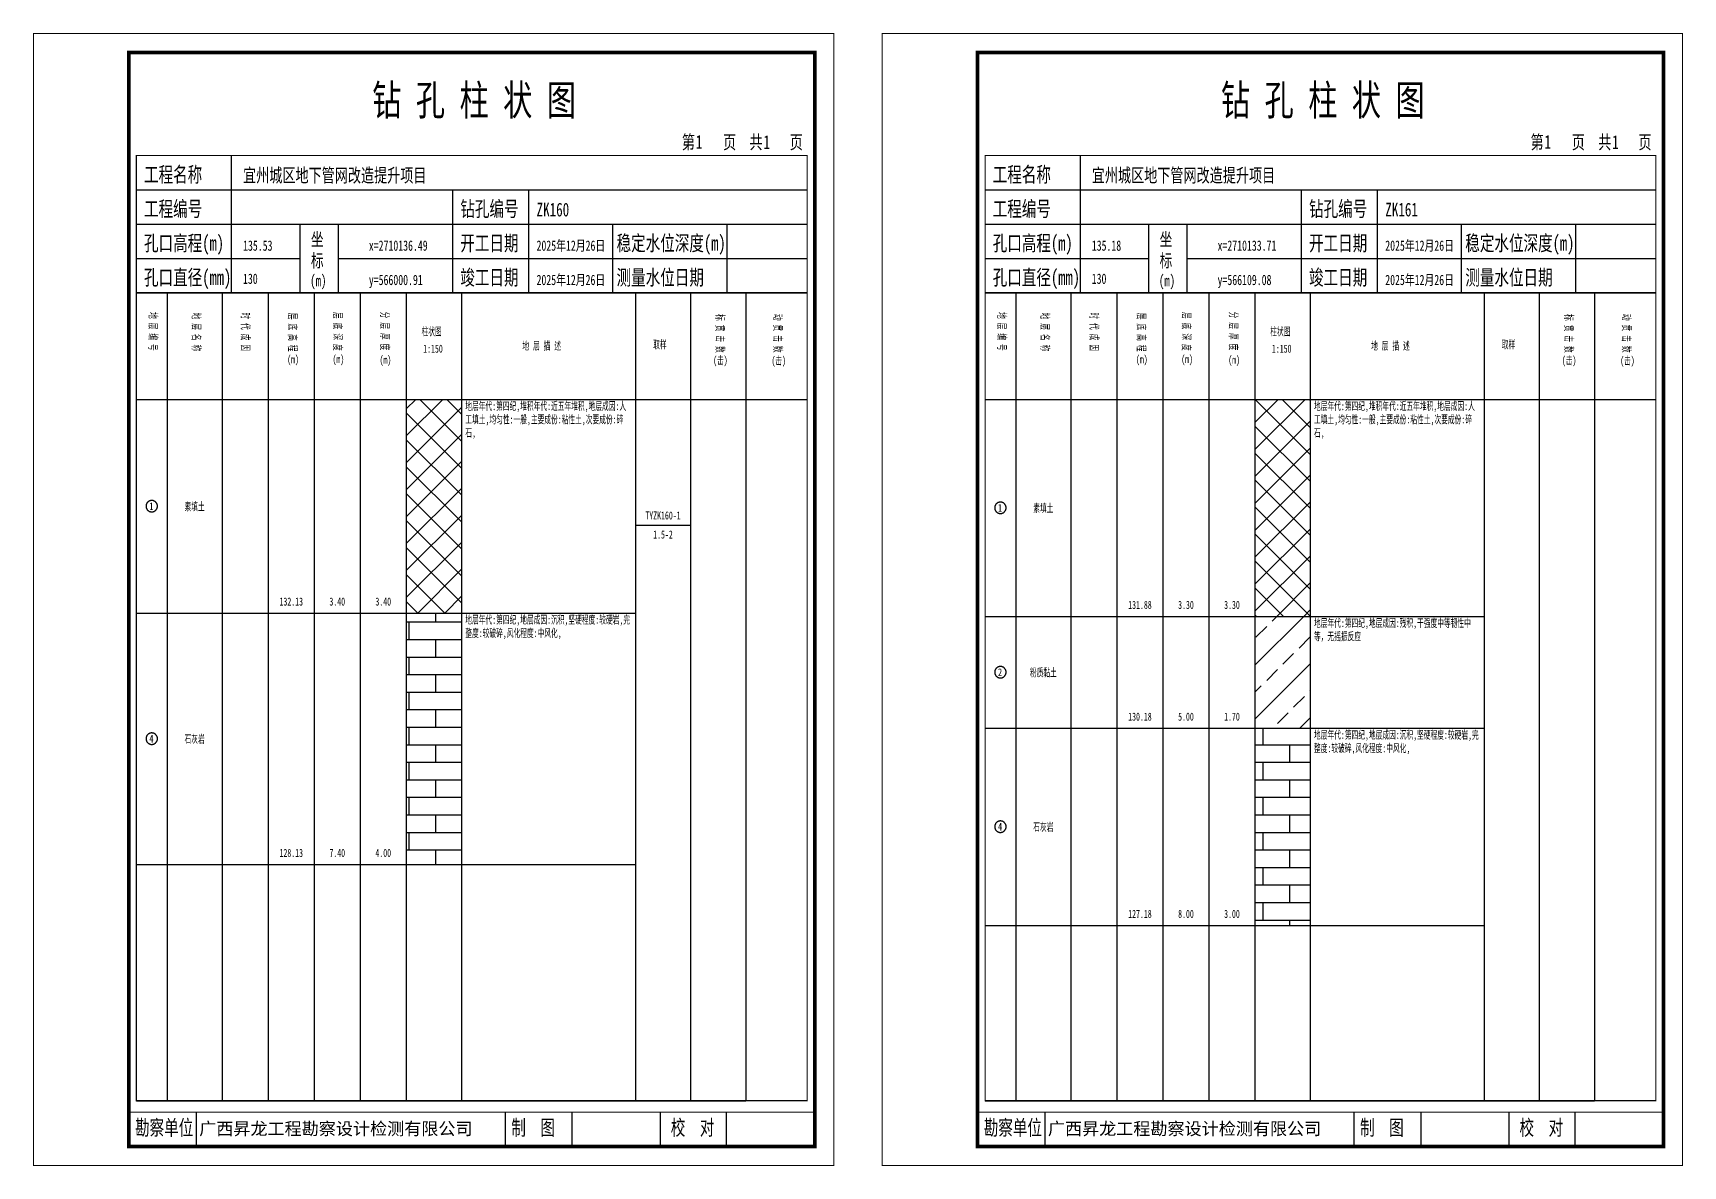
# Model space of a CAD drawing. Header units: millimetres. Extents: x 0 to 2711117, y 0 to 567555.
# Drawn here: x 38079.3 to 38512.2, y -0.1 to 297.1 of the extents above; entities that cross this region are included whole.
import ezdxf
from ezdxf.enums import TextEntityAlignment as Align

# ---------------------------------------------------------------- set-up
doc = ezdxf.new("R2010")
doc.units = ezdxf.units.MM
doc.layers.add('GICAD_POU_TEXTS', color=7, linetype='Continuous')
doc.layers.add('勘察点图例', color=7, linetype='Continuous')
doc.styles.add('HEAD_FONT', font='simfang.ttf', dxfattribs={"width": 0.6})
doc.styles.add('HEAD_FONT2', font='simfang.ttf', dxfattribs={"width": 0.6})
doc.styles.add('HT', font='simhei.ttf')
doc.styles.add('LZ_FONT', font='simfang.ttf', dxfattribs={"width": 0.7, "height": 8})
doc.styles.add('成果图图块', font='simfang.ttf', dxfattribs={"height": 2.5})
doc.styles.add('成果图表体', font='simfang.ttf', dxfattribs={"width": 0.6, "height": 2.1})
pattern_1 = [(45, (0, 0), (-3.5355339, 3.5355339), []), (135, (0, 0), (-3.5355339, -3.5355339), [])]
pattern_2 = [(0, (0, 0), (0, 4.6), []), (90, (0, 0), (-7, 4.6), [4.6, -4.6])]

# ---------------------------------------------------------------- blocks, each defined once
blk = doc.blocks.new('ZK160')
for p, q in [((52, 229), (52, 265)), ((27, 256), (203, 256)), ((110, 229), (110, 256)), ((130, 229), (130, 256)), ((27, 247), (203, 247)), ((70, 229), (70, 247)), ((80, 229), (80, 247)), ((152, 229), (152, 247)), ((182, 229), (182, 247)), ((27, 238), (70, 238)), ((80, 238), (203, 238)), ((27, 229), (35.05, 229)), ((35.05, 229), (35.05, 17)), ((35.05, 229), (49.53, 229)), ((49.53, 229), (49.53, 17)), ((49.53, 229), (61.6, 229)), ((61.6, 229), (61.6, 17)), ((61.6, 229), (73.68, 229)), ((73.68, 229), (73.68, 17)), ((73.68, 229), (85.75, 229)), ((85.75, 229), (85.75, 17)), ((85.75, 229), (97.82, 229)), ((97.82, 229), (97.82, 17)), ((97.82, 229), (112.3, 229)), ((112.3, 229), (112.3, 17)), ((112.3, 229), (157.93, 229)), ((157.93, 229), (157.93, 17)), ((157.93, 229), (172.42, 229)), ((172.42, 229), (172.42, 17)), ((172.42, 229), (186.9, 229)), ((186.9, 229), (186.9, 17)), ((186.9, 229), (203, 229)), ((27, 201), (203, 201)), ((27, 17), (35.05, 17)), ((35.05, 17), (49.53, 17)), ((42.74, 4.95), (42.74, 13.95)), ((42.74, 4.95), (42.74, 13.95)), ((49.53, 17), (61.6, 17)), ((61.6, 17), (73.68, 17)), ((73.68, 17), (85.75, 17)), ((85.75, 17), (97.82, 17)), ((97.82, 17), (112.3, 17)), ((112.3, 17), (157.93, 17)), ((123.83, 4.95), (123.83, 13.95)), ((141.38, 4.95), (141.38, 13.95)), ((157.93, 17), (172.42, 17)), ((164.48, 4.95), (164.48, 13.95)), ((172.42, 17), (186.9, 17)), ((181.84, 4.95), (181.84, 13.95)), ((181.84, 4.95), (181.84, 13.95))]:
    blk.add_line(p, q)
for points, const_width in [([(0, 0), (210, 0), (210, 297), (0, 297)], 0.25), ([(25, 5), (205, 5), (205, 292), (25, 292)], 1), ([(27, 265), (203, 265), (203, 17), (27, 17)], 0.3)]:
    blk.add_lwpolyline(points, close=True, dxfattribs=dict(const_width=const_width))
at = {"const_width": 0.3}
for points in [[(27, 229), (203, 229)], [(25, 14), (205, 14)]]:
    blk.add_lwpolyline(points, dxfattribs=at)
at = {"style": 'LZ_FONT', "width": 0.7}
for s, height, p in [('钻 孔 柱 状 图', 8, (88.9, 275.54)), ('第', 3.6, (170.12, 266.7)), ('1', 3.6, (173.78, 266.75)), ('页', 3.6, (180.96, 266.7)), ('共', 3.6, (187.88, 266.7)), ('1', 3.6, (191.54, 266.7)), ('页', 3.6, (198.44, 266.7)), ('工程名称', 4, (29, 258)), ('宜州城区地下管网改造提升项目', 3.6, (55, 258)), ('工程编号', 4, (29, 249)), ('钻孔编号', 4, (112, 249)), ('ZK160', 3.6, (132, 249)), ('孔口高程(m)', 4, (29, 240)), ('135.53', 2.7, (55, 240)), ('坐', 3.5, (72.79, 241.24)), ('x=2710136.49', 2.7, (88, 240)), ('开工日期', 4, (112, 240)), ('2025年12月26日', 2.7, (132, 240)), ('稳定水位深度(m)', 4, (153, 240)), ('标', 3.5, (72.79, 235.7)), ('孔口直径(mm)', 4, (29, 231)), ('130', 2.7, (54.98, 231.31)), ('(m) ', 3, (72.59, 230.65)), ('竣工日期', 4, (112, 231)), ('2025年12月26日', 2.7, (132, 231)), ('测量水位日期', 4, (153, 231)), ('y=566000.91', 2.7, (88, 231)), ('勘察单位', 4, (26.65, 7.95)), ('制  图', 4, (125.4, 7.95)), ('校  对', 4, (167.22, 7.95))]:
    blk.add_text(s, height=height, dxfattribs=at).set_placement(p)
at = {"style": 'HT'}
blk.add_text('广西昇龙工程勘察设计检测有限公司', height=3.2865, dxfattribs=at).set_placement((43.48, 8.02))
at = {"char_height": 2.1, "width": 22.806, "attachment_point": 1, "rotation": 270, "style": 'HEAD_FONT'}
for s, insert in [('地 层 编 号', (32.46, 223.92)), ('地 层 名 称', (43.79, 223.76)), ('时 代 成 因', (56.67, 223.83)), ('层 底 高 程', (69.07, 223.71)), ('层 底 深 度', (80.9, 223.91)), ('分 层 厚 度', (93.26, 224.01)), ('标 贯 击 数', (181.21, 223.37)), ('动 贯 击 数', (196.38, 223.43))]:
    blk.add_mtext(s, dxfattribs=dict(at, insert=insert))
at = {"char_height": 2.1, "attachment_point": 1}
for s, insert, width, style in [('柱状图', (101.82, 219.87), 7.855, 'HEAD_FONT2'), ('取样', (162.58, 216.44), 7.855, 'HEAD_FONT2'), ('(m)', (66.58, 212.56), 4.7944, 'HEAD_FONT'), ('(m)', (78.47, 212.61), 4.7944, 'HEAD_FONT'), ('(m)', (90.81, 212.43), 4.7944, 'HEAD_FONT'), ('1:150', (102.26, 215.36), 6.9223, 'HEAD_FONT2'), ('地 层 描 述', (128.29, 216.11), 22.0781, 'HEAD_FONT2'), ('(击)', (178.33, 212.31), 7.855, 'HEAD_FONT2'), ('(击)', (193.64, 212.22), 7.855, 'HEAD_FONT2')]:
    blk.add_mtext(s, dxfattribs=dict(at, insert=insert, width=width, style=style))
blk = doc.blocks.new('ZK160_0')
at = {"color": 7}
blk.add_polyline3d([(-1.5, 0.02, 0), (-1.5, -0.06, 0), (-1.49, -0.13, 0), (-1.48, -0.2, 0), (-1.47, -0.28, 0), (-1.46, -0.35, 0), (-1.44, -0.42, 0), (-1.41, -0.49, 0), (-1.39, -0.56, 0), (-1.36, -0.63, 0), (-1.32, -0.69, 0), (-1.29, -0.76, 0), (-1.25, -0.82, 0), (-1.2, -0.88, 0), (-1.16, -0.94, 0), (-1.11, -0.99, 0), (-1.06, -1.04, 0), (-1.01, -1.1, 0), (-0.95, -1.14, 0), (-0.89, -1.19, 0), (-0.83, -1.23, 0), (-0.77, -1.27, 0), (-0.71, -1.31, 0), (-0.64, -1.34, 0), (-0.57, -1.37, 0), (-0.51, -1.4, 0), (-0.44, -1.42, 0), (-0.36, -1.44, 0), (-0.29, -1.46, 0), (-0.22, -1.47, 0), (-0.15, -1.48, 0), (-0.07, -1.48, 0), (0, -1.48, 0), (0.07, -1.48, 0), (0.15, -1.48, 0), (0.22, -1.47, 0), (0.29, -1.46, 0), (0.36, -1.44, 0), (0.44, -1.42, 0), (0.51, -1.4, 0), (0.57, -1.37, 0), (0.64, -1.34, 0), (0.71, -1.31, 0), (0.77, -1.27, 0), (0.83, -1.23, 0), (0.89, -1.19, 0), (0.95, -1.14, 0), (1.01, -1.1, 0), (1.06, -1.04, 0), (1.11, -0.99, 0), (1.16, -0.94, 0), (1.2, -0.88, 0), (1.25, -0.82, 0), (1.29, -0.76, 0), (1.32, -0.69, 0), (1.36, -0.63, 0), (1.39, -0.56, 0), (1.41, -0.49, 0), (1.44, -0.42, 0), (1.46, -0.35, 0), (1.47, -0.28, 0), (1.48, -0.2, 0), (1.49, -0.13, 0), (1.5, -0.06, 0), (1.5, 0.02, 0), (1.5, 0.09, 0), (1.49, 0.16, 0), (1.48, 0.24, 0), (1.47, 0.31, 0), (1.46, 0.38, 0), (1.44, 0.45, 0), (1.41, 0.52, 0), (1.39, 0.59, 0), (1.36, 0.66, 0), (1.32, 0.72, 0), (1.29, 0.79, 0), (1.25, 0.85, 0), (1.2, 0.91, 0), (1.16, 0.97, 0), (1.11, 1.02, 0), (1.06, 1.08, 0), (1.01, 1.13, 0), (0.95, 1.18, 0), (0.89, 1.22, 0), (0.83, 1.26, 0), (0.77, 1.3, 0), (0.71, 1.34, 0), (0.64, 1.37, 0), (0.57, 1.4, 0), (0.51, 1.43, 0), (0.44, 1.45, 0), (0.36, 1.47, 0), (0.29, 1.49, 0), (0.22, 1.5, 0), (0.15, 1.51, 0), (0.07, 1.51, 0), (0, 1.52, 0), (-0.07, 1.51, 0), (-0.15, 1.51, 0), (-0.22, 1.5, 0), (-0.29, 1.49, 0), (-0.36, 1.47, 0), (-0.44, 1.45, 0), (-0.51, 1.43, 0), (-0.57, 1.4, 0), (-0.64, 1.37, 0), (-0.71, 1.34, 0), (-0.77, 1.3, 0), (-0.83, 1.26, 0), (-0.89, 1.22, 0), (-0.95, 1.18, 0), (-1.01, 1.13, 0), (-1.06, 1.08, 0), (-1.11, 1.02, 0), (-1.16, 0.97, 0), (-1.2, 0.91, 0), (-1.25, 0.85, 0), (-1.29, 0.79, 0), (-1.32, 0.72, 0), (-1.36, 0.66, 0), (-1.39, 0.59, 0), (-1.41, 0.52, 0), (-1.44, 0.45, 0), (-1.46, 0.38, 0), (-1.47, 0.31, 0), (-1.48, 0.24, 0), (-1.49, 0.16, 0), (-1.5, 0.09, 0), (-1.5, 0.02, 0)], dxfattribs=at)
at = {"layer": 'GICAD_POU_TEXTS', "color": 7, "style": '成果图图块', "width": 0.7}
blk.add_text('1', height=2, dxfattribs=at).set_placement((-0.09, -0.99), align=Align.CENTER)
blk = doc.blocks.new('ZK160_1')
at = {"color": 7}
blk.add_polyline3d([(-1.5, 0.02, 0), (-1.5, -0.06, 0), (-1.49, -0.13, 0), (-1.48, -0.2, 0), (-1.47, -0.28, 0), (-1.46, -0.35, 0), (-1.44, -0.42, 0), (-1.41, -0.49, 0), (-1.39, -0.56, 0), (-1.36, -0.63, 0), (-1.32, -0.69, 0), (-1.29, -0.76, 0), (-1.25, -0.82, 0), (-1.2, -0.88, 0), (-1.16, -0.94, 0), (-1.11, -0.99, 0), (-1.06, -1.04, 0), (-1.01, -1.1, 0), (-0.95, -1.14, 0), (-0.89, -1.19, 0), (-0.83, -1.23, 0), (-0.77, -1.27, 0), (-0.71, -1.31, 0), (-0.64, -1.34, 0), (-0.57, -1.37, 0), (-0.51, -1.4, 0), (-0.44, -1.42, 0), (-0.36, -1.44, 0), (-0.29, -1.46, 0), (-0.22, -1.47, 0), (-0.15, -1.48, 0), (-0.07, -1.48, 0), (0, -1.48, 0), (0.07, -1.48, 0), (0.15, -1.48, 0), (0.22, -1.47, 0), (0.29, -1.46, 0), (0.36, -1.44, 0), (0.44, -1.42, 0), (0.51, -1.4, 0), (0.57, -1.37, 0), (0.64, -1.34, 0), (0.71, -1.31, 0), (0.77, -1.27, 0), (0.83, -1.23, 0), (0.89, -1.19, 0), (0.95, -1.14, 0), (1.01, -1.1, 0), (1.06, -1.04, 0), (1.11, -0.99, 0), (1.16, -0.94, 0), (1.2, -0.88, 0), (1.25, -0.82, 0), (1.29, -0.76, 0), (1.32, -0.69, 0), (1.36, -0.63, 0), (1.39, -0.56, 0), (1.41, -0.49, 0), (1.44, -0.42, 0), (1.46, -0.35, 0), (1.47, -0.28, 0), (1.48, -0.2, 0), (1.49, -0.13, 0), (1.5, -0.06, 0), (1.5, 0.02, 0), (1.5, 0.09, 0), (1.49, 0.16, 0), (1.48, 0.24, 0), (1.47, 0.31, 0), (1.46, 0.38, 0), (1.44, 0.45, 0), (1.41, 0.52, 0), (1.39, 0.59, 0), (1.36, 0.66, 0), (1.32, 0.72, 0), (1.29, 0.79, 0), (1.25, 0.85, 0), (1.2, 0.91, 0), (1.16, 0.97, 0), (1.11, 1.02, 0), (1.06, 1.08, 0), (1.01, 1.13, 0), (0.95, 1.18, 0), (0.89, 1.22, 0), (0.83, 1.26, 0), (0.77, 1.3, 0), (0.71, 1.34, 0), (0.64, 1.37, 0), (0.57, 1.4, 0), (0.51, 1.43, 0), (0.44, 1.45, 0), (0.36, 1.47, 0), (0.29, 1.49, 0), (0.22, 1.5, 0), (0.15, 1.51, 0), (0.07, 1.51, 0), (0, 1.52, 0), (-0.07, 1.51, 0), (-0.15, 1.51, 0), (-0.22, 1.5, 0), (-0.29, 1.49, 0), (-0.36, 1.47, 0), (-0.44, 1.45, 0), (-0.51, 1.43, 0), (-0.57, 1.4, 0), (-0.64, 1.37, 0), (-0.71, 1.34, 0), (-0.77, 1.3, 0), (-0.83, 1.26, 0), (-0.89, 1.22, 0), (-0.95, 1.18, 0), (-1.01, 1.13, 0), (-1.06, 1.08, 0), (-1.11, 1.02, 0), (-1.16, 0.97, 0), (-1.2, 0.91, 0), (-1.25, 0.85, 0), (-1.29, 0.79, 0), (-1.32, 0.72, 0), (-1.36, 0.66, 0), (-1.39, 0.59, 0), (-1.41, 0.52, 0), (-1.44, 0.45, 0), (-1.46, 0.38, 0), (-1.47, 0.31, 0), (-1.48, 0.24, 0), (-1.49, 0.16, 0), (-1.5, 0.09, 0), (-1.5, 0.02, 0)], dxfattribs=at)
at = {"layer": 'GICAD_POU_TEXTS', "color": 7, "style": '成果图图块', "width": 0.7}
blk.add_text('4', height=2, dxfattribs=at).set_placement((-0.09, -0.99), align=Align.CENTER)
blk = doc.blocks.new('ZK161')
for p, q in [((52, 229), (52, 265)), ((27, 256), (203, 256)), ((110, 229), (110, 256)), ((130, 229), (130, 256)), ((27, 247), (203, 247)), ((70, 229), (70, 247)), ((80, 229), (80, 247)), ((152, 229), (152, 247)), ((182, 229), (182, 247)), ((27, 238), (70, 238)), ((80, 238), (203, 238)), ((27, 229), (35.05, 229)), ((35.05, 229), (35.05, 17)), ((35.05, 229), (49.53, 229)), ((49.53, 229), (49.53, 17)), ((49.53, 229), (61.6, 229)), ((61.6, 229), (61.6, 17)), ((61.6, 229), (73.68, 229)), ((73.68, 229), (73.68, 17)), ((73.68, 229), (85.75, 229)), ((85.75, 229), (85.75, 17)), ((85.75, 229), (97.82, 229)), ((97.82, 229), (97.82, 17)), ((97.82, 229), (112.3, 229)), ((112.3, 229), (112.3, 17)), ((112.3, 229), (157.93, 229)), ((157.93, 229), (157.93, 17)), ((157.93, 229), (172.42, 229)), ((172.42, 229), (172.42, 17)), ((172.42, 229), (186.9, 229)), ((186.9, 229), (186.9, 17)), ((186.9, 229), (203, 229)), ((27, 201), (203, 201)), ((27, 17), (35.05, 17)), ((35.05, 17), (49.53, 17)), ((42.74, 4.95), (42.74, 13.95)), ((42.74, 4.95), (42.74, 13.95)), ((49.53, 17), (61.6, 17)), ((61.6, 17), (73.68, 17)), ((73.68, 17), (85.75, 17)), ((85.75, 17), (97.82, 17)), ((97.82, 17), (112.3, 17)), ((112.3, 17), (157.93, 17)), ((123.83, 4.95), (123.83, 13.95)), ((141.38, 4.95), (141.38, 13.95)), ((157.93, 17), (172.42, 17)), ((164.48, 4.95), (164.48, 13.95)), ((172.42, 17), (186.9, 17)), ((181.84, 4.95), (181.84, 13.95)), ((181.84, 4.95), (181.84, 13.95))]:
    blk.add_line(p, q)
for points, const_width in [([(0, 0), (210, 0), (210, 297), (0, 297)], 0.25), ([(25, 5), (205, 5), (205, 292), (25, 292)], 1), ([(27, 265), (203, 265), (203, 17), (27, 17)], 0.3)]:
    blk.add_lwpolyline(points, close=True, dxfattribs=dict(const_width=const_width))
at = {"const_width": 0.3}
for points in [[(27, 229), (203, 229)], [(25, 14), (205, 14)]]:
    blk.add_lwpolyline(points, dxfattribs=at)
at = {"style": 'LZ_FONT', "width": 0.7}
for s, height, p in [('钻 孔 柱 状 图', 8, (88.9, 275.54)), ('第', 3.6, (170.12, 266.7)), ('1', 3.6, (173.78, 266.75)), ('页', 3.6, (180.96, 266.7)), ('共', 3.6, (187.88, 266.7)), ('1', 3.6, (191.54, 266.7)), ('页', 3.6, (198.44, 266.7)), ('工程名称', 4, (29, 258)), ('宜州城区地下管网改造提升项目', 3.6, (55, 258)), ('工程编号', 4, (29, 249)), ('钻孔编号', 4, (112, 249)), ('ZK161', 3.6, (132, 249)), ('孔口高程(m)', 4, (29, 240)), ('135.18', 2.7, (55, 240)), ('坐', 3.5, (72.79, 241.24)), ('x=2710133.71', 2.7, (88, 240)), ('开工日期', 4, (112, 240)), ('2025年12月26日', 2.7, (132, 240)), ('稳定水位深度(m)', 4, (153, 240)), ('标', 3.5, (72.79, 235.7)), ('孔口直径(mm)', 4, (29, 231)), ('130', 2.7, (54.98, 231.31)), ('(m) ', 3, (72.59, 230.65)), ('竣工日期', 4, (112, 231)), ('2025年12月26日', 2.7, (132, 231)), ('测量水位日期', 4, (153, 231)), ('y=566109.08', 2.7, (88, 231)), ('勘察单位', 4, (26.65, 7.95)), ('制  图', 4, (125.4, 7.95)), ('校  对', 4, (167.22, 7.95))]:
    blk.add_text(s, height=height, dxfattribs=at).set_placement(p)
at = {"style": 'HT'}
blk.add_text('广西昇龙工程勘察设计检测有限公司', height=3.2865, dxfattribs=at).set_placement((43.48, 8.02))
at = {"char_height": 2.1, "width": 22.806, "attachment_point": 1, "rotation": 270, "style": 'HEAD_FONT'}
for s, insert in [('地 层 编 号', (32.46, 223.92)), ('地 层 名 称', (43.79, 223.76)), ('时 代 成 因', (56.67, 223.83)), ('层 底 高 程', (69.07, 223.71)), ('层 底 深 度', (80.9, 223.91)), ('分 层 厚 度', (93.26, 224.01)), ('标 贯 击 数', (181.21, 223.37)), ('动 贯 击 数', (196.38, 223.43))]:
    blk.add_mtext(s, dxfattribs=dict(at, insert=insert))
at = {"char_height": 2.1, "attachment_point": 1}
for s, insert, width, style in [('柱状图', (101.82, 219.87), 7.855, 'HEAD_FONT2'), ('取样', (162.58, 216.44), 7.855, 'HEAD_FONT2'), ('(m)', (66.58, 212.56), 4.7944, 'HEAD_FONT'), ('(m)', (78.47, 212.61), 4.7944, 'HEAD_FONT'), ('(m)', (90.81, 212.43), 4.7944, 'HEAD_FONT'), ('1:150', (102.26, 215.36), 6.9223, 'HEAD_FONT2'), ('地 层 描 述', (128.29, 216.11), 22.0781, 'HEAD_FONT2'), ('(击)', (178.33, 212.31), 7.855, 'HEAD_FONT2'), ('(击)', (193.64, 212.22), 7.855, 'HEAD_FONT2')]:
    blk.add_mtext(s, dxfattribs=dict(at, insert=insert, width=width, style=style))
blk = doc.blocks.new('ZK161_0')
at = {"color": 7}
blk.add_polyline3d([(-1.5, 0.02, 0), (-1.5, -0.06, 0), (-1.49, -0.13, 0), (-1.48, -0.2, 0), (-1.47, -0.28, 0), (-1.46, -0.35, 0), (-1.44, -0.42, 0), (-1.41, -0.49, 0), (-1.39, -0.56, 0), (-1.36, -0.63, 0), (-1.32, -0.69, 0), (-1.29, -0.76, 0), (-1.25, -0.82, 0), (-1.2, -0.88, 0), (-1.16, -0.94, 0), (-1.11, -0.99, 0), (-1.06, -1.04, 0), (-1.01, -1.1, 0), (-0.95, -1.14, 0), (-0.89, -1.19, 0), (-0.83, -1.23, 0), (-0.77, -1.27, 0), (-0.71, -1.31, 0), (-0.64, -1.34, 0), (-0.57, -1.37, 0), (-0.51, -1.4, 0), (-0.44, -1.42, 0), (-0.36, -1.44, 0), (-0.29, -1.46, 0), (-0.22, -1.47, 0), (-0.15, -1.48, 0), (-0.07, -1.48, 0), (0, -1.48, 0), (0.07, -1.48, 0), (0.15, -1.48, 0), (0.22, -1.47, 0), (0.29, -1.46, 0), (0.36, -1.44, 0), (0.44, -1.42, 0), (0.51, -1.4, 0), (0.57, -1.37, 0), (0.64, -1.34, 0), (0.71, -1.31, 0), (0.77, -1.27, 0), (0.83, -1.23, 0), (0.89, -1.19, 0), (0.95, -1.14, 0), (1.01, -1.1, 0), (1.06, -1.04, 0), (1.11, -0.99, 0), (1.16, -0.94, 0), (1.2, -0.88, 0), (1.25, -0.82, 0), (1.29, -0.76, 0), (1.32, -0.69, 0), (1.36, -0.63, 0), (1.39, -0.56, 0), (1.41, -0.49, 0), (1.44, -0.42, 0), (1.46, -0.35, 0), (1.47, -0.28, 0), (1.48, -0.2, 0), (1.49, -0.13, 0), (1.5, -0.06, 0), (1.5, 0.02, 0), (1.5, 0.09, 0), (1.49, 0.16, 0), (1.48, 0.24, 0), (1.47, 0.31, 0), (1.46, 0.38, 0), (1.44, 0.45, 0), (1.41, 0.52, 0), (1.39, 0.59, 0), (1.36, 0.66, 0), (1.32, 0.72, 0), (1.29, 0.79, 0), (1.25, 0.85, 0), (1.2, 0.91, 0), (1.16, 0.97, 0), (1.11, 1.02, 0), (1.06, 1.08, 0), (1.01, 1.13, 0), (0.95, 1.18, 0), (0.89, 1.22, 0), (0.83, 1.26, 0), (0.77, 1.3, 0), (0.71, 1.34, 0), (0.64, 1.37, 0), (0.57, 1.4, 0), (0.51, 1.43, 0), (0.44, 1.45, 0), (0.36, 1.47, 0), (0.29, 1.49, 0), (0.22, 1.5, 0), (0.15, 1.51, 0), (0.07, 1.51, 0), (0, 1.52, 0), (-0.07, 1.51, 0), (-0.15, 1.51, 0), (-0.22, 1.5, 0), (-0.29, 1.49, 0), (-0.36, 1.47, 0), (-0.44, 1.45, 0), (-0.51, 1.43, 0), (-0.57, 1.4, 0), (-0.64, 1.37, 0), (-0.71, 1.34, 0), (-0.77, 1.3, 0), (-0.83, 1.26, 0), (-0.89, 1.22, 0), (-0.95, 1.18, 0), (-1.01, 1.13, 0), (-1.06, 1.08, 0), (-1.11, 1.02, 0), (-1.16, 0.97, 0), (-1.2, 0.91, 0), (-1.25, 0.85, 0), (-1.29, 0.79, 0), (-1.32, 0.72, 0), (-1.36, 0.66, 0), (-1.39, 0.59, 0), (-1.41, 0.52, 0), (-1.44, 0.45, 0), (-1.46, 0.38, 0), (-1.47, 0.31, 0), (-1.48, 0.24, 0), (-1.49, 0.16, 0), (-1.5, 0.09, 0), (-1.5, 0.02, 0)], dxfattribs=at)
at = {"layer": 'GICAD_POU_TEXTS', "color": 7, "style": '成果图图块', "width": 0.7}
blk.add_text('1', height=2, dxfattribs=at).set_placement((-0.09, -0.99), align=Align.CENTER)
blk = doc.blocks.new('ZK161_1')
at = {"color": 7}
blk.add_polyline3d([(-1.5, 0.02, 0), (-1.5, -0.06, 0), (-1.49, -0.13, 0), (-1.48, -0.2, 0), (-1.47, -0.28, 0), (-1.46, -0.35, 0), (-1.44, -0.42, 0), (-1.41, -0.49, 0), (-1.39, -0.56, 0), (-1.36, -0.63, 0), (-1.32, -0.69, 0), (-1.29, -0.76, 0), (-1.25, -0.82, 0), (-1.2, -0.88, 0), (-1.16, -0.94, 0), (-1.11, -0.99, 0), (-1.06, -1.04, 0), (-1.01, -1.1, 0), (-0.95, -1.14, 0), (-0.89, -1.19, 0), (-0.83, -1.23, 0), (-0.77, -1.27, 0), (-0.71, -1.31, 0), (-0.64, -1.34, 0), (-0.57, -1.37, 0), (-0.51, -1.4, 0), (-0.44, -1.42, 0), (-0.36, -1.44, 0), (-0.29, -1.46, 0), (-0.22, -1.47, 0), (-0.15, -1.48, 0), (-0.07, -1.48, 0), (0, -1.48, 0), (0.07, -1.48, 0), (0.15, -1.48, 0), (0.22, -1.47, 0), (0.29, -1.46, 0), (0.36, -1.44, 0), (0.44, -1.42, 0), (0.51, -1.4, 0), (0.57, -1.37, 0), (0.64, -1.34, 0), (0.71, -1.31, 0), (0.77, -1.27, 0), (0.83, -1.23, 0), (0.89, -1.19, 0), (0.95, -1.14, 0), (1.01, -1.1, 0), (1.06, -1.04, 0), (1.11, -0.99, 0), (1.16, -0.94, 0), (1.2, -0.88, 0), (1.25, -0.82, 0), (1.29, -0.76, 0), (1.32, -0.69, 0), (1.36, -0.63, 0), (1.39, -0.56, 0), (1.41, -0.49, 0), (1.44, -0.42, 0), (1.46, -0.35, 0), (1.47, -0.28, 0), (1.48, -0.2, 0), (1.49, -0.13, 0), (1.5, -0.06, 0), (1.5, 0.02, 0), (1.5, 0.09, 0), (1.49, 0.16, 0), (1.48, 0.24, 0), (1.47, 0.31, 0), (1.46, 0.38, 0), (1.44, 0.45, 0), (1.41, 0.52, 0), (1.39, 0.59, 0), (1.36, 0.66, 0), (1.32, 0.72, 0), (1.29, 0.79, 0), (1.25, 0.85, 0), (1.2, 0.91, 0), (1.16, 0.97, 0), (1.11, 1.02, 0), (1.06, 1.08, 0), (1.01, 1.13, 0), (0.95, 1.18, 0), (0.89, 1.22, 0), (0.83, 1.26, 0), (0.77, 1.3, 0), (0.71, 1.34, 0), (0.64, 1.37, 0), (0.57, 1.4, 0), (0.51, 1.43, 0), (0.44, 1.45, 0), (0.36, 1.47, 0), (0.29, 1.49, 0), (0.22, 1.5, 0), (0.15, 1.51, 0), (0.07, 1.51, 0), (0, 1.52, 0), (-0.07, 1.51, 0), (-0.15, 1.51, 0), (-0.22, 1.5, 0), (-0.29, 1.49, 0), (-0.36, 1.47, 0), (-0.44, 1.45, 0), (-0.51, 1.43, 0), (-0.57, 1.4, 0), (-0.64, 1.37, 0), (-0.71, 1.34, 0), (-0.77, 1.3, 0), (-0.83, 1.26, 0), (-0.89, 1.22, 0), (-0.95, 1.18, 0), (-1.01, 1.13, 0), (-1.06, 1.08, 0), (-1.11, 1.02, 0), (-1.16, 0.97, 0), (-1.2, 0.91, 0), (-1.25, 0.85, 0), (-1.29, 0.79, 0), (-1.32, 0.72, 0), (-1.36, 0.66, 0), (-1.39, 0.59, 0), (-1.41, 0.52, 0), (-1.44, 0.45, 0), (-1.46, 0.38, 0), (-1.47, 0.31, 0), (-1.48, 0.24, 0), (-1.49, 0.16, 0), (-1.5, 0.09, 0), (-1.5, 0.02, 0)], dxfattribs=at)
at = {"layer": 'GICAD_POU_TEXTS', "color": 7, "style": '成果图图块', "width": 0.7}
blk.add_text('2', height=2, dxfattribs=at).set_placement((-0.09, -0.99), align=Align.CENTER)
blk = doc.blocks.new('ZK161_2')
at = {"color": 7}
blk.add_polyline3d([(-1.5, 0.02, 0), (-1.5, -0.06, 0), (-1.49, -0.13, 0), (-1.48, -0.2, 0), (-1.47, -0.28, 0), (-1.46, -0.35, 0), (-1.44, -0.42, 0), (-1.41, -0.49, 0), (-1.39, -0.56, 0), (-1.36, -0.63, 0), (-1.32, -0.69, 0), (-1.29, -0.76, 0), (-1.25, -0.82, 0), (-1.2, -0.88, 0), (-1.16, -0.94, 0), (-1.11, -0.99, 0), (-1.06, -1.04, 0), (-1.01, -1.1, 0), (-0.95, -1.14, 0), (-0.89, -1.19, 0), (-0.83, -1.23, 0), (-0.77, -1.27, 0), (-0.71, -1.31, 0), (-0.64, -1.34, 0), (-0.57, -1.37, 0), (-0.51, -1.4, 0), (-0.44, -1.42, 0), (-0.36, -1.44, 0), (-0.29, -1.46, 0), (-0.22, -1.47, 0), (-0.15, -1.48, 0), (-0.07, -1.48, 0), (0, -1.48, 0), (0.07, -1.48, 0), (0.15, -1.48, 0), (0.22, -1.47, 0), (0.29, -1.46, 0), (0.36, -1.44, 0), (0.44, -1.42, 0), (0.51, -1.4, 0), (0.57, -1.37, 0), (0.64, -1.34, 0), (0.71, -1.31, 0), (0.77, -1.27, 0), (0.83, -1.23, 0), (0.89, -1.19, 0), (0.95, -1.14, 0), (1.01, -1.1, 0), (1.06, -1.04, 0), (1.11, -0.99, 0), (1.16, -0.94, 0), (1.2, -0.88, 0), (1.25, -0.82, 0), (1.29, -0.76, 0), (1.32, -0.69, 0), (1.36, -0.63, 0), (1.39, -0.56, 0), (1.41, -0.49, 0), (1.44, -0.42, 0), (1.46, -0.35, 0), (1.47, -0.28, 0), (1.48, -0.2, 0), (1.49, -0.13, 0), (1.5, -0.06, 0), (1.5, 0.02, 0), (1.5, 0.09, 0), (1.49, 0.16, 0), (1.48, 0.24, 0), (1.47, 0.31, 0), (1.46, 0.38, 0), (1.44, 0.45, 0), (1.41, 0.52, 0), (1.39, 0.59, 0), (1.36, 0.66, 0), (1.32, 0.72, 0), (1.29, 0.79, 0), (1.25, 0.85, 0), (1.2, 0.91, 0), (1.16, 0.97, 0), (1.11, 1.02, 0), (1.06, 1.08, 0), (1.01, 1.13, 0), (0.95, 1.18, 0), (0.89, 1.22, 0), (0.83, 1.26, 0), (0.77, 1.3, 0), (0.71, 1.34, 0), (0.64, 1.37, 0), (0.57, 1.4, 0), (0.51, 1.43, 0), (0.44, 1.45, 0), (0.36, 1.47, 0), (0.29, 1.49, 0), (0.22, 1.5, 0), (0.15, 1.51, 0), (0.07, 1.51, 0), (0, 1.52, 0), (-0.07, 1.51, 0), (-0.15, 1.51, 0), (-0.22, 1.5, 0), (-0.29, 1.49, 0), (-0.36, 1.47, 0), (-0.44, 1.45, 0), (-0.51, 1.43, 0), (-0.57, 1.4, 0), (-0.64, 1.37, 0), (-0.71, 1.34, 0), (-0.77, 1.3, 0), (-0.83, 1.26, 0), (-0.89, 1.22, 0), (-0.95, 1.18, 0), (-1.01, 1.13, 0), (-1.06, 1.08, 0), (-1.11, 1.02, 0), (-1.16, 0.97, 0), (-1.2, 0.91, 0), (-1.25, 0.85, 0), (-1.29, 0.79, 0), (-1.32, 0.72, 0), (-1.36, 0.66, 0), (-1.39, 0.59, 0), (-1.41, 0.52, 0), (-1.44, 0.45, 0), (-1.46, 0.38, 0), (-1.47, 0.31, 0), (-1.48, 0.24, 0), (-1.49, 0.16, 0), (-1.5, 0.09, 0), (-1.5, 0.02, 0)], dxfattribs=at)
at = {"layer": 'GICAD_POU_TEXTS', "color": 7, "style": '成果图图块', "width": 0.7}
blk.add_text('4', height=2, dxfattribs=at).set_placement((-0.09, -0.99), align=Align.CENTER)

msp = doc.modelspace()

# ---------------------------------------------------------------- hatches: boundary and pattern name
at = {"layer": '勘察点图例'}
h = msp.add_hatch(dxfattribs=at)
h.set_pattern_fill('GKSTT', color=256, scale=0.5, style=0, pattern_type=2)
h.set_pattern_definition(pattern_1)
h.paths.add_polyline_path([(38177.21, 144.95), (38191.7, 144.95), (38191.7, 201), (38177.21, 201)])
h = msp.add_hatch(dxfattribs=at)
h.set_pattern_fill('GKSTT', color=256, scale=0.5, style=0, pattern_type=2)
h.set_pattern_definition(pattern_1)
h.paths.add_polyline_path([(38399.9, 144.07), (38414.38, 144.07), (38414.38, 201), (38399.9, 201)])
h = msp.add_hatch(dxfattribs=at)
h.set_pattern_fill('GKSHY', color=256, scale=0.5, style=0, pattern_type=2)
h.set_pattern_definition(pattern_2)
h.paths.add_polyline_path([(38177.21, 79), (38191.7, 79), (38191.7, 144.95), (38177.21, 144.95)])
h = msp.add_hatch(dxfattribs=at)
h.set_pattern_fill('GKFZNT', color=256, scale=0.5, style=0, pattern_type=2)
h.set_pattern_definition([(45, (0, 0), (-7.0710678, 7.0710678), []), (45, (7.071, 0), (-7.0710678, 7.0710678), [4, -2])])
h.paths.add_polyline_path([(38399.9, 114.75), (38414.38, 114.75), (38414.38, 144.07), (38399.9, 144.07)])
h = msp.add_hatch(dxfattribs=at)
h.set_pattern_fill('GKSHY', color=256, scale=0.5, style=0, pattern_type=2)
h.set_pattern_definition(pattern_2)
h.paths.add_polyline_path([(38399.9, 63), (38414.38, 63), (38414.38, 114.75), (38399.9, 114.75)])

# ---------------------------------------------------------------- linework, layer by layer
for p, q in [((38237.33, 168.03), (38251.81, 168.03)), ((38106.39, 144.95), (38191.7, 144.95)), ((38191.7, 144.95), (38237.33, 144.95)), ((38329.08, 144.07), (38414.38, 144.07)), ((38414.38, 144.07), (38460.01, 144.07)), ((38329.08, 114.75), (38414.38, 114.75)), ((38414.38, 114.75), (38460.01, 114.75)), ((38106.39, 79), (38191.7, 79)), ((38191.7, 79), (38237.33, 79)), ((38329.08, 63), (38414.38, 63)), ((38414.38, 63), (38460.01, 63))]:
    msp.add_line(p, q, dxfattribs=at)

# ---------------------------------------------------------------- block references
for name, p in [('ZK160', (38079.39, 0)), ('ZK161', (38302.08, 0)), ('ZK160_0', (38110.42, 172.97)), ('ZK161_0', (38333.1, 172.54)), ('ZK161_1', (38333.1, 129.41)), ('ZK160_1', (38110.42, 111.97)), ('ZK161_2', (38333.1, 88.88))]:
    msp.add_blockref(name, p, dxfattribs=at)

# ---------------------------------------------------------------- texts
at = {"layer": '勘察点图例', "style": '成果图表体', "width": 0.6}
for s, p in [('素填土', (38121.68, 172.97)), ('素填土', (38344.37, 172.54)), ('TYZK160-1', (38244.57, 170.53)), ('1.5-2', (38244.57, 165.53)), ('132.13', (38147.03, 147.95)), ('3.40', (38159.1, 147.95)), ('3.40', (38171.17, 147.95)), ('131.88', (38369.72, 147.07)), ('3.30', (38381.79, 147.07)), ('3.30', (38393.86, 147.07)), ('粉质黏土', (38344.37, 129.41)), ('130.18', (38369.72, 117.75)), ('5.00', (38381.79, 117.75)), ('1.70', (38393.86, 117.75)), ('石灰岩', (38121.68, 111.97)), ('石灰岩', (38344.37, 88.88)), ('128.13', (38147.03, 82)), ('7.40', (38159.1, 82)), ('4.00', (38171.17, 82)), ('127.18', (38369.72, 66)), ('8.00', (38381.79, 66)), ('3.00', (38393.86, 66))]:
    msp.add_text(s, height=2.1, dxfattribs=at).set_placement(p, align=Align.MIDDLE)
at = {"layer": '勘察点图例', "char_height": 2.1, "width": 43.6296, "attachment_point": 1, "style": '成果图表体'}
for s, insert in [('地层年代:第四纪,堆积年代:近五年堆积,地层成因:人工填土,均匀性:一般,主要成份:粘性土,次要成份:碎石,', (38192.7, 200.3)), ('地层年代:第四纪,堆积年代:近五年堆积,地层成因:人工填土,均匀性:一般,主要成份:粘性土,次要成份:碎石,', (38415.38, 200.3)), ('地层年代:第四纪,地层成因:沉积,坚硬程度:较硬岩,完整度:较破碎,风化程度:中风化,', (38192.7, 144.25)), ('地层年代:第四纪,地层成因:残积,干强度中等韧性中等，无摇振反应', (38415.38, 143.38)), ('地层年代:第四纪,地层成因:沉积,坚硬程度:较硬岩,完整度:较破碎,风化程度:中风化,', (38415.38, 114.05))]:
    msp.add_mtext(s, dxfattribs=dict(at, insert=insert))

doc.saveas('drawing.dxf')
